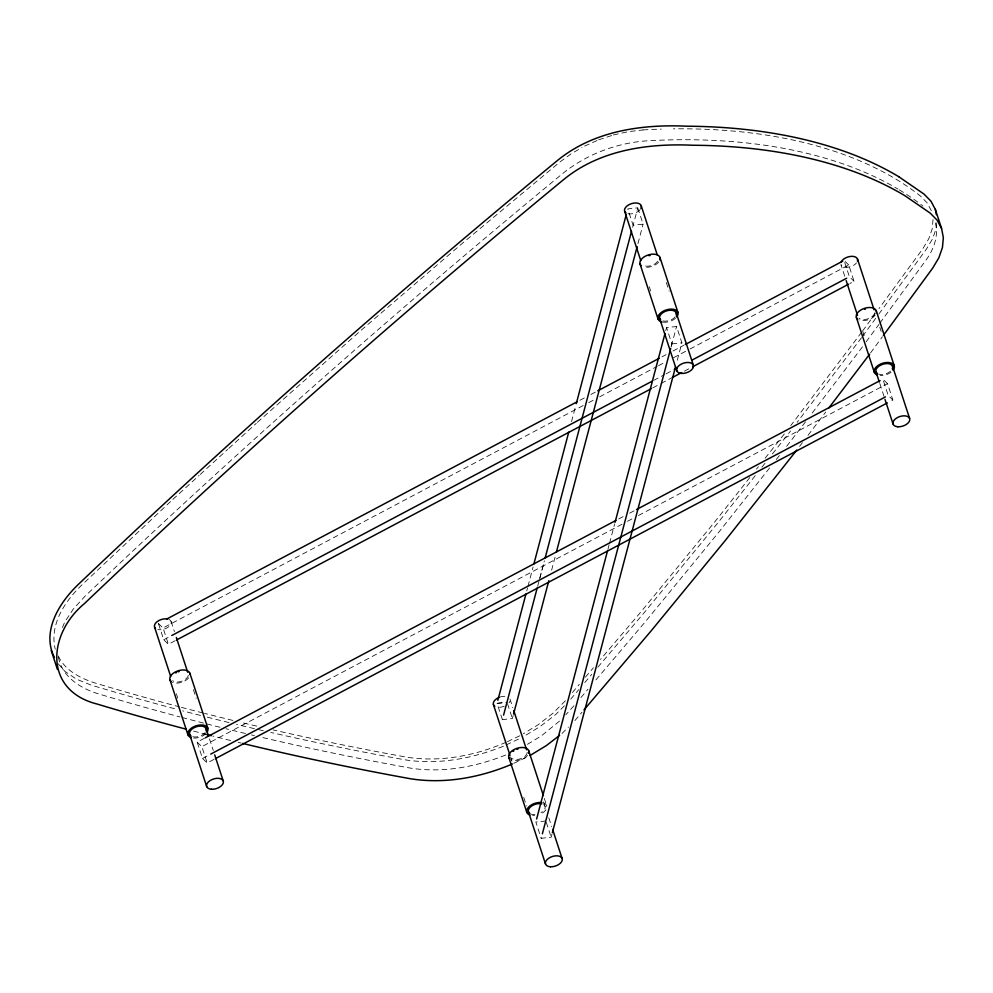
<?xml version="1.0" encoding="UTF-8"?>
<svg xmlns="http://www.w3.org/2000/svg" width="993" height="993" viewBox="0 0 993 993"><rect width="100%" height="100%" fill="white"/><g stroke="black" fill="none" stroke-linecap="round" stroke-linejoin="round"><path stroke-width="0.74" stroke-dasharray="4.96 3.72" d="M933.048 219.527L932.179 228.949L928.765 238.742L922.832 248.709L879.016 308.538M936.734 222.817L936.213 228.452L932.638 238.692L926.506 248.995L877.129 316.407M526.749 590.934L527.544 587.943M527.941 586.441L533.092 566.966M571.521 421.64L575.878 405.156M513.17 715.568L512.376 718.56L502.384 719.627L503.178 716.636M537.635 586.292L539.224 580.297M539.621 578.795L544.375 560.822M539.919 577.889L544.276 561.405M632.615 227.31L637.754 207.835L627.762 208.89L633.1 225.225L643.092 224.157L637.754 207.835M551.599 570.243L555.559 555.261M637.953 243.633L643.092 224.157M607.927 549.303L609.119 544.809M609.516 543.308L614.667 523.832M665.757 330.57L666.551 327.578L676.543 326.511L681.893 342.833L676.345 363.81M551.959 834.244L551.165 837.248L541.173 838.303L541.967 835.312M671.094 346.905L671.889 343.901L666.551 327.578M671.405 345.986L676.543 326.511M62.447 627.551L64.595 622.301L73.197 609.168L84.889 596.346C239.09 449.419 398.888 308.426 563.292 173.03C586.962 154.2 616.454 143.066 646.58 140.857A470.223 269.711 -18.1 0 1 897.982 189.08M861.663 332.221L790.776 425.587M862.582 330.967L875.367 313.515M861.576 337.632L797.106 422.385M862.495 336.379L876.211 317.661M862.483 346.842L811.157 414.391M866.144 341.853L878.917 324.413M879.835 323.159L926.395 259.595C934.041 248.722 939.217 234.832 934.909 221.625M870.551 352.937L882.442 336.714M805.546 421.752L784.88 448.625M799.601 446.353L802.406 442.667M808.017 435.306L825.779 411.983M749.827 477.559L715.481 520.99L641.565 611.129L600.455 659.489M756.505 469.106L758.416 466.698M765.094 458.245L785.128 432.911M755.251 475.647L718.969 521.524L645.003 611.713L597.811 667.246M761.929 467.206L766.695 461.162M772.43 453.925L790.565 430.987M769.612 467.926L719.044 531.876L645.115 622.015L594.993 680.999M776.29 459.486L780.101 454.657M572.39 692.531L579.403 684.264M585.423 677.189L593.442 667.755M570.702 699.146L578.733 689.701M584.753 682.613L591.778 674.334M573.942 705.775L565.774 714.823M580.955 697.52L587.98 689.254M574.922 720.57L581.948 712.291M565.365 700.785L552.778 713.396L537.772 725.002L523.336 733.765M564.384 705.824L555.77 714.451L540.254 726.454L522.628 737.154M559.481 721.129L541.334 735.9L526.898 744.651M562.001 733.504L568.455 727.037M170.573 501.552L81.327 585.46C64.607 601.746 49.34 624.82 55.236 649.211M172.832 499.429L199.109 475.461M200.251 474.431L227.67 449.419M228.812 448.377L256.244 423.366M257.386 422.323L362.284 329.254L460.069 245.259L559.729 162.132L571.496 153.58L581.96 147.585M175.24 640.684L168.388 644.308L163.733 639.777L158.396 623.443L161.127 621.99M579.924 400.278L585.398 397.386M590.872 394.482L597.724 390.857M662.046 356.81L666.154 354.638M672.993 351.013L683.941 345.216M583.226 405.541L163.051 627.973L168.388 644.308M588.7 402.649L594.174 399.745M599.648 396.852L657.13 366.417M658.496 365.697L665.335 362.073M673.552 357.716L688.608 349.747M689.974 349.027L848.73 264.982L854.067 281.317L849.958 283.489M163.733 639.777L171.938 635.433M653.692 380.381L664.64 374.584M666.018 373.864L672.857 370.24M652.885 387.816L659.724 384.192M661.09 383.472L670.672 378.395M684.363 371.159L689.837 368.254M214.029 759.36L207.189 762.984L202.522 758.453L197.185 742.119L205.39 737.774M618.713 518.954L624.187 516.062M629.661 513.158L635.135 510.265M622.015 524.217L201.84 746.662L207.189 762.984M627.489 521.325L632.963 518.42M638.437 515.528L887.519 383.658L892.856 399.993L888.76 402.165M202.522 758.453L209.362 754.829M506.12 742.243C475.088 755.81 440.296 762.438 406.571 757.163A3157.107 1810.847 -18.1 0 1 273.137 729.917M507.448 741.622L520.717 735.354M506.145 744.936L519.873 738.457M513.741 763.344L528.847 756.207M584.579 146.095L597.277 140.46M503.401 746.24C472.209 758.615 437.95 765.106 404.511 759.744A3162.928 1814.186 -18.1 0 1 270.779 732.437M505.698 755.015C475.56 766.993 442.444 773.237 410.134 768.048A3157.107 1810.847 -18.1 0 1 261.829 737.365M598.692 139.827L611.936 135.458M613.413 134.961L628.308 131.647L643.017 129.959M671.889 343.901L681.893 342.833M502.384 719.627L497.046 703.292L505.611 702.386M497.071 703.392L507.075 702.324M545.865 821L535.835 821.981L541.173 838.303M848.73 264.982L844.062 260.439L849.412 276.774L854.067 281.317M887.519 383.658L882.864 379.127L888.201 395.45L892.856 399.993M158.396 623.443L163.088 628.072M197.185 742.119L201.877 746.748M58.227 663.796L64.83 671.318L76.461 679.175L90.859 684.984A3162.928 1814.186 -18.1 0 0 176.816 709.3M931.347 210.739L927.139 202.857L920.499 196.08A470.223 269.711 -18.1 0 0 673.353 128.842M58.326 655.963C64.694 670.052 79.589 677.772 93.578 682.551A3157.107 1810.847 -18.1 0 0 179.311 706.805M879.786 327.181L881.201 331.513M844.745 276.228L840.947 264.61A8.738 5.015 -18.1 0 0 847.861 267.204A8.738 5.015 -18.1 0 0 856.525 262.872M862.756 331.339L864.171 335.684M879.798 383.472L884.068 396.53M666.303 282.496L669.145 291.185M649.285 286.667L650.7 291.011M544.313 798.446L546.684 805.683M509.98 698.998L512.822 707.699M543.605 801.897L545.976 809.146M548.819 817.847L551.674 826.561M507.51 703.677L512.376 718.56M546.299 822.353L551.165 837.248M510.501 756.865L511.929 761.209M523.745 797.379L526.588 806.068M171.106 621.481L174.433 631.635M193.387 689.651L196.229 698.34M209.486 738.879L213.284 750.497M176.369 693.822L177.784 698.166M58.426 657.118C61.727 676.146 79.85 688.075 97.14 693.449A3157.107 1810.847 -18.1 0 0 179.919 716.909M241.212 743.087A3162.928 1814.186 -18.1 0 1 238.196 742.354M230.699 740.517A3162.928 1814.186 -18.1 0 1 212.738 736.036M206.78 734.522A3162.928 1814.186 -18.1 0 1 193.399 731.071M263.319 730.724A3162.928 1814.186 -18.1 0 1 255.884 728.999M254.394 728.651A3162.928 1814.186 -18.1 0 1 236.483 724.394M228.973 722.569A3162.928 1814.186 -18.1 0 1 206.507 716.983M200.549 715.469A3162.928 1814.186 -18.1 0 1 182.737 710.864M256.79 726.131A3157.107 1810.847 -18.1 0 1 240.405 722.246M232.896 720.421A3157.107 1810.847 -18.1 0 1 204.496 713.346M203.006 712.974A3157.107 1810.847 -18.1 0 1 180.776 707.202M643.03 129.922A470.223 269.711 -18.1 0 1 661.288 129.102M899.248 189.837A470.223 269.711 -18.1 0 1 922.956 206.035M254.419 735.627A3157.107 1810.847 -18.1 0 1 251.465 734.919M245.47 733.492A3157.107 1810.847 -18.1 0 1 225.957 728.738M219.987 727.248A3157.107 1810.847 -18.1 0 1 205.079 723.475M203.59 723.103A3157.107 1810.847 -18.1 0 1 181.384 717.306M543.581 803.002A10.489 6.02 -18.1 0 1 546.386 808.96M546.001 809.643A10.489 6.02 -18.1 0 1 539.832 814.322M534.594 815.576A10.489 6.02 -18.1 0 1 532.583 815.601M543.618 804.566A8.738 5.015 -18.1 0 1 540.937 812.659M534.954 814.496A8.738 5.015 -18.1 0 1 531.069 814.086M527.233 752.297A8.738 5.015 -18.1 0 1 520.928 758.615A8.738 5.015 -18.1 0 1 511.445 758.18M527.544 755.338A10.489 6.02 -18.1 0 1 511.209 759.806M509.955 701.157A8.738 5.015 -18.1 0 1 508.999 702.87M504.27 706.197A8.738 5.015 -18.1 0 1 496.699 707.041M499.976 697.086A8.738 5.015 -18.1 0 1 506.703 696.565M874.709 312.857A8.738 5.015 -18.1 0 1 868.019 318.778A8.738 5.015 -18.1 0 1 858.957 318.194M891.019 372.263A10.489 6.02 -18.1 0 1 880.108 375.602M890.522 371.208A8.738 5.015 -18.1 0 1 878.582 374.088M875.056 315.352A10.489 6.02 -18.1 0 1 858.734 319.808M657.701 261.209A8.738 5.015 -18.1 0 1 643.129 265.193M675.463 318.281A10.489 6.02 -18.1 0 1 662.852 322.142M675.265 316.755A8.738 5.015 -18.1 0 1 662.964 320.925M658.756 261.991A10.489 6.02 -18.1 0 1 643.166 266.757M640.212 209.511A8.738 5.015 -18.1 0 1 627.911 213.681M188.31 675.327A8.738 5.015 -18.1 0 1 181.632 681.26A8.738 5.015 -18.1 0 1 172.571 680.664M206.06 733.479A10.489 6.02 -18.1 0 1 193.709 738.084M205.179 732.598A8.738 5.015 -18.1 0 1 192.195 736.57M188.67 677.822A10.489 6.02 -18.1 0 1 173.912 682.836M173.092 682.588A10.489 6.02 -18.1 0 1 172.348 682.29M169.145 619.495A8.738 5.015 -18.1 0 1 169.083 626.446A8.738 5.015 -18.1 0 1 157.825 629.525"/><path stroke-width="1.49" d="M497.841 700.301L525.967 593.926M533.886 563.962L568.741 432.129M576.263 403.654L626.173 214.885M503.575 715.134L537.238 587.794M545.169 557.83L631.523 231.22M513.567 714.066L548.819 580.731M556.353 552.269L637.158 246.636M536.63 818.977L607.53 550.805M615.064 522.343L664.975 333.561M542.364 833.81L670.697 348.394M552.356 832.742L675.55 366.814M869.632 354.191L828.584 408.297M883.36 335.46L932.737 268.048L938.869 257.746L942.444 247.505L943.35 237.65L941.575 228.452L935.344 209.399L930.925 201.145L924.011 194.082L898.888 176.791M796.796 450.04L725.2 540.577L651.234 630.766L583.958 709.933M559.605 735.354L546.485 745.507L530.113 755.45M166.601 619.098L577.194 401.731M597.724 390.857L659.302 358.262M685.307 344.497L842.697 261.171M171.938 635.433L652.327 381.113M674.222 369.52L676.965 368.068M692.022 360.099L846.669 278.226M176.605 639.964L651.52 388.548M672.05 377.675L681.62 372.611M692.568 366.814L848.593 284.209M205.39 737.774L615.983 520.406M636.513 509.546L880.121 380.567M210.727 754.109L885.458 396.902M215.394 758.64L887.382 402.885M512.376 763.989C480.575 777.482 445.149 784.209 410.742 778.797A3162.928 1814.186 -18.1 0 1 242.714 743.447M941.575 228.452L937.156 220.198L930.23 213.135L905.12 195.844A473.723 271.722 -18.1 0 0 692.866 145.251C647.573 143.153 599.164 150.129 563.205 179.944C398.64 315.476 238.68 456.606 84.331 603.682C47.652 634.068 43.506 690.47 97.091 704.037A3162.928 1814.186 -18.1 0 0 186.001 729.135M898.901 176.779A473.723 271.722 -18.1 0 0 686.635 126.198C641.354 124.1 592.945 131.076 556.974 160.891C392.409 296.423 232.449 437.553 78.099 584.629C59.406 602.54 41.197 631.511 54.416 657.465M876.236 310.697L894.209 365.685M857.493 258.999L874.101 309.804M892.546 366.243L909.638 418.5M846.16 280.572L857.555 315.414M876 371.854L879.314 382.02M885.011 399.434L893.079 424.123M856.376 317.437L874.349 372.412M659.923 257.336L677.896 312.323M641.18 205.638L657.316 255.002M676.245 312.882L693.325 365.151M624.634 211.248L640.77 260.613M659.687 318.492L676.767 370.761M640.063 264.076L658.036 319.063M528.71 750.696L543.37 795.554M513.766 710.603L526.575 749.802M552.617 829.465L562.112 858.498M493.422 704.608L510.03 755.412M528.475 811.852L545.554 864.109M508.85 757.423L526.824 812.411M189.849 673.18L207.822 728.167M176.332 637.444L187.714 672.286M206.159 728.725L208.53 735.987M214.699 754.854L223.239 780.982M154.56 627.092L170.684 676.444M189.613 734.336L206.693 786.593M169.989 679.907L187.95 734.894M51.226 650.465L57.445 669.518M935.344 209.399L936.362 214.649M211.248 735.664A3162.928 1814.186 -18.1 0 1 206.78 734.522M529.927 815.092A10.489 6.02 -18.1 0 1 528.574 807.098A10.489 6.02 -18.1 0 1 541.868 802.592M509.968 759.012A10.489 6.02 -18.1 0 1 517.241 748.238A10.489 6.02 -18.1 0 1 528.686 753.29M529.89 813.528A8.738 5.015 -18.1 0 1 530.808 806.626A8.738 5.015 -18.1 0 1 541.756 803.809M513.158 751.378A8.738 5.015 -18.1 0 1 513.84 750.894M517.068 749.355A8.738 5.015 -18.1 0 1 517.936 749.082M494.837 706.284A8.738 5.015 -18.1 0 1 499.131 697.409M877.452 375.093A10.489 6.02 -18.1 0 1 876.31 366.876A10.489 6.02 -18.1 0 1 889.989 362.693A10.489 6.02 -18.1 0 1 893.03 370.327M857.493 319.014A10.489 6.02 -18.1 0 1 864.245 308.413A10.489 6.02 -18.1 0 1 876.385 312.609M877.415 373.529A8.738 5.015 -18.1 0 1 882.988 364.195A8.738 5.015 -18.1 0 1 892.297 368.974M864.58 309.357A8.738 5.015 -18.1 0 1 865.462 309.084M840.959 262.45A8.738 5.015 -18.1 0 1 851.013 256.355A8.738 5.015 -18.1 0 1 857.48 261.159M661.959 321.98A10.489 6.02 -18.1 0 1 659.588 313.962A10.489 6.02 -18.1 0 1 673.378 309.282A10.489 6.02 -18.1 0 1 676.717 316.978M641.18 265.652A10.489 6.02 -18.1 0 1 648.454 254.891A10.489 6.02 -18.1 0 1 659.898 259.93M660.618 319.82A8.738 5.015 -18.1 0 1 666.688 310.846A8.738 5.015 -18.1 0 1 676.221 315.042M649.149 255.735A8.738 5.015 -18.1 0 1 650.03 255.511M626.049 212.924A8.738 5.015 -18.1 0 1 631.635 203.59A8.738 5.015 -18.1 0 1 640.932 208.369M191.066 737.576A10.489 6.02 -18.1 0 1 189.713 729.582A10.489 6.02 -18.1 0 1 202.994 725.076A10.489 6.02 -18.1 0 1 207.127 732.126M171.106 681.496A10.489 6.02 -18.1 0 1 177.337 671.069A10.489 6.02 -18.1 0 1 190.06 674.421M191.028 736.012A8.738 5.015 -18.1 0 1 196.167 726.814A8.738 5.015 -18.1 0 1 206.147 730.885M175.724 672.931A8.738 5.015 -18.1 0 1 176.518 672.522M178.194 671.839A8.738 5.015 -18.1 0 1 179.075 671.566M155.491 628.408A8.738 5.015 -18.1 0 1 157.204 621.606A8.738 5.015 -18.1 0 1 167.829 619.049M550.358 866.765A8.738 5.015 -18.1 0 0 562.249 859.007A8.738 5.015 -18.1 0 0 548.893 858.138A8.738 5.015 -18.1 0 0 550.358 866.765M897.883 426.767A8.738 5.015 -18.1 0 0 909.762 419.009A8.738 5.015 -18.1 0 0 896.418 418.152A8.738 5.015 -18.1 0 0 897.883 426.767M681.57 373.418A8.738 5.015 -18.1 0 0 693.449 365.66A8.738 5.015 -18.1 0 0 680.106 364.791A8.738 5.015 -18.1 0 0 681.57 373.418M211.497 789.249A8.738 5.015 -18.1 0 0 223.375 781.491A8.738 5.015 -18.1 0 0 210.032 780.622A8.738 5.015 -18.1 0 0 211.497 789.249"/></g></svg>
